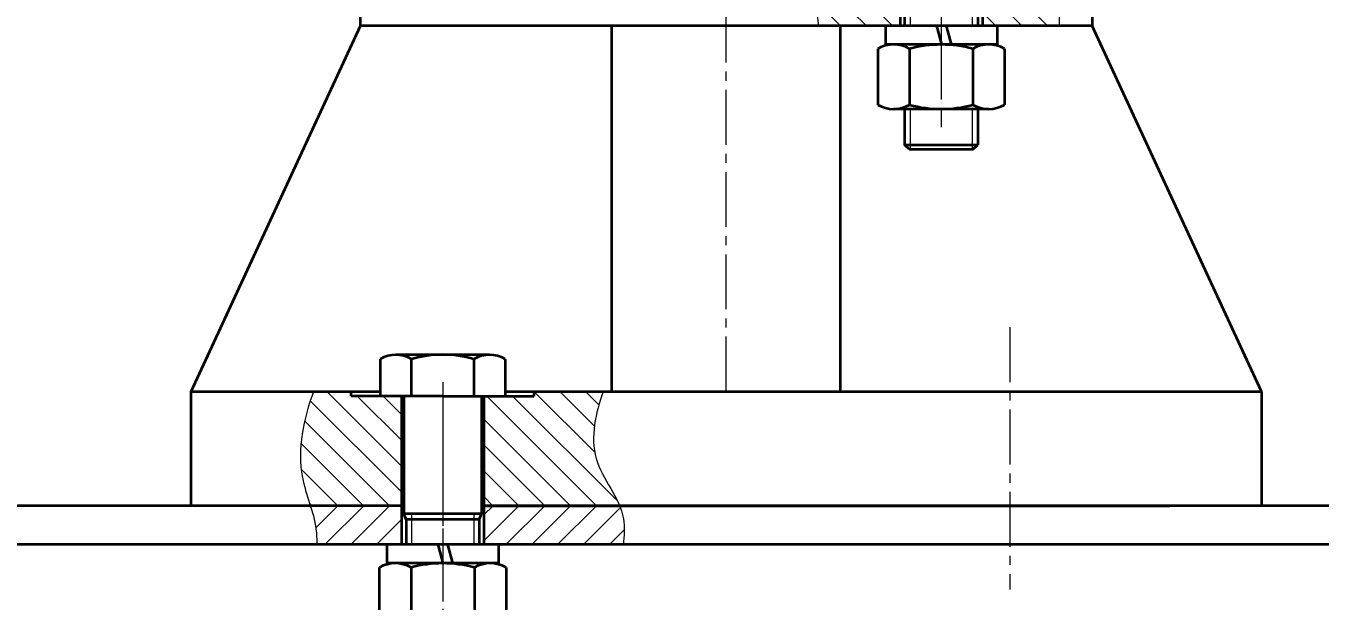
# Model space of a CAD drawing. Header units: millimetres. Extents: x -2378 to 2378, y -1682 to 1682.
# Drawn here: x -698.9 to -415.9, y 559 to 684.8 of the extents above; entities that cross this region are included whole.
import ezdxf

# ---------------------------------------------------------------- set-up
doc = ezdxf.new("R2010")
doc.units = ezdxf.units.MM
doc.linetypes.add('点画线', pattern=[18, 12, -2, 2, -2])
doc.layers.get('0').update_dxf_attribs({"lineweight": 35})
for name, color, linetype, lineweight in [('中心线层', 1, '点画线', 18), ('剖面线层', 4, 'Continuous', 18), ('尺寸线层', 3, 'Continuous', 18), ('粗实线层', 7, 'Continuous', 35), ('细实线', 7, 'Continuous', 18), ('细实线层', 7, 'Continuous', 18)]:
    doc.layers.add(name, color=color, linetype=linetype, lineweight=lineweight)
doc.styles.add('标准', font='', dxfattribs={"width": 0.667})
doc.styles.get('标准').set_extended_font_data('宋体')
doc.dimstyles.new('标准', dxfattribs={"dimscale": 4, "dimtxt": 3.5, "dimasz": 4, "dimexe": 2, "dimexo": 0, "dimtad": 1, "dimdsep": 46, "dimtxsty": '标准', "dimblk": '_CAXARROW', "dimcen": 0, "dimdle": 6, "dimazin": 2, "dimtfac": 0.707107, "dimtdec": 3, "dimtmove": 2, "dimatfit": 3, "dimfxl": 1, "dimfrac": 2, "dimtolj": 1, "dimarcsym": 1})
pattern_1 = [(135, (0, 0), (-2.828427, -2.828427), [])]

# ---------------------------------------------------------------- blocks, each defined once
blk = doc.blocks.new('*X14')
at = {"layer": '中心线层', "linetype": '点画线', "lineweight": 18}
blk.add_line((0, -3), (0, 7.1), dxfattribs=at)
at = {"layer": '粗实线层'}
for p, q in [((-12.2, 4.1), (12.2, 4.1)), ((-12.2, 0), (-12.2, 4.1)), ((-1.06, 0), (-2.16, 4.1)), ((0.92, 0.53), (-0.04, 4.1)), ((12.2, 0), (12.2, 4.1)), ((-12.2, 0), (12.2, 0)), ((1.06, 0), (0.92, 0.53))]:
    blk.add_line(p, q, dxfattribs=at)
blk = doc.blocks.new('*X15')
at = {"layer": '中心线层'}
blk.add_line((0, -4), (0, 18.1), dxfattribs=at)
at = {"layer": '粗实线层'}
for p, q in [((-13.86, 0.93), (-13.86, 13.17)), ((-10.39, 14.1), (10.39, 14.1)), ((-6.93, 0.93), (-6.93, 13.17)), ((6.93, 0.93), (6.93, 13.17)), ((13.86, 0.93), (13.86, 13.17)), ((-10.39, 0), (10.39, 0))]:
    blk.add_line(p, q, dxfattribs=at)
for centre, radius, start, end in [((-10.39, 7.17), 6.93, 60, 120), ((0, -12.22), 26.32, 74.7385, 105.2615), ((10.39, 7.17), 6.93, 60, 120), ((-10.39, 6.93), 6.93, 240, 300), ((0, 26.32), 26.32, 254.7385, 285.2615), ((10.39, 6.93), 6.93, 240, 300)]:
    blk.add_arc(centre, radius, start, end, dxfattribs=at)
blk = doc.blocks.new('*X16')
at = {"layer": '中心线层', "linetype": '点画线', "lineweight": 18}
blk.add_line((0, -3), (0, 7.1), dxfattribs=at)
at = {"layer": '粗实线层'}
for p, q in [((-12.2, 4.1), (12.2, 4.1)), ((-12.2, 0), (-12.2, 4.1)), ((-1.06, 0), (-2.16, 4.1)), ((0.92, 0.53), (-0.04, 4.1)), ((12.2, 0), (12.2, 4.1)), ((-12.2, 0), (12.2, 0)), ((1.06, 0), (0.92, 0.53))]:
    blk.add_line(p, q, dxfattribs=at)
blk = doc.blocks.new('*X17')
at = {"layer": '中心线层'}
blk.add_line((0, -4), (0, 18.1), dxfattribs=at)
at = {"layer": '粗实线层'}
for p, q in [((-13.86, 0.93), (-13.86, 13.17)), ((-10.39, 14.1), (10.39, 14.1)), ((-6.93, 0.93), (-6.93, 13.17)), ((6.93, 0.93), (6.93, 13.17)), ((13.86, 0.93), (13.86, 13.17)), ((-10.39, 0), (10.39, 0))]:
    blk.add_line(p, q, dxfattribs=at)
for centre, radius, start, end in [((-10.39, 7.17), 6.93, 60, 120), ((0, -12.22), 26.32, 74.7385, 105.2615), ((10.39, 7.17), 6.93, 60, 120), ((-10.39, 6.93), 6.93, 240, 300), ((0, 26.32), 26.32, 254.7385, 285.2615), ((10.39, 6.93), 6.93, 240, 300)]:
    blk.add_arc(centre, radius, start, end, dxfattribs=at)
blk = doc.blocks.new('*X19')
at = {"layer": '尺寸线层', "linetype": 'Continuous'}
for points in [[(-1772.44, 277.15), (-1756.44, 279.15), (-1756.44, 275.15)], [(787.56, 277.15), (771.56, 279.15), (771.56, 275.15)]]:
    blk.add_hatch(color=0, dxfattribs=at).paths.add_polyline_path(points, flags=0)
at = {"layer": '尺寸线层', "color": 0, "linetype": 'Continuous'}
for p, q in [((-1772.44, 839.34), (-1772.44, 269.15)), ((787.56, 479.84), (787.56, 269.15)), ((-1772.44, 277.15), (787.56, 277.15))]:
    blk.add_line(p, q, dxfattribs=at)
at = {"layer": '尺寸线层', "color": 0, "insert": (-492.44, 286.65), "char_height": 14, "width": 54.7134, "attachment_point": 5, "line_spacing_factor": 1.15057, "style": '标准'}
blk.add_mtext('\\T1.1;2560', dxfattribs=at)
blk = doc.blocks.new('_CAXARROW')
blk.add_hatch(color=0).paths.add_polyline_path([(0, 0), (-1, 0.125), (-1, -0.125)], flags=0)

msp = doc.modelspace()

# ---------------------------------------------------------------- hatches: boundary and pattern name
at = {"layer": '剖面线层'}
h = msp.add_hatch(dxfattribs=at)
h.set_pattern_fill('无图案', color=256, scale=4, angle=135, style=0, pattern_type=0)
h.set_pattern_definition(pattern_1)
edge = h.paths.add_edge_path(flags=0)
edge.add_line((-598.792, 579.84), (-598.792, 592.531))
edge.add_line((-598.792, 592.531), (-598.792, 603.84))
edge.add_line((-598.792, 603.84), (-594.126, 603.84))
edge.add_line((-594.126, 603.84), (-587.792, 603.84))
edge.add_line((-587.792, 603.84), (-587.792, 604.84))
edge.add_line((-587.792, 604.84), (-572.72, 604.84))
edge.add_spline(control_points=[(-572.72, 604.84), (-574.338, 600.202), (-576.549, 590.685), (-570.562, 583.346), (-569.116, 579.84)], knot_values=[0, 0, 0, 0, 14.9261376, 26.5277659, 26.5277659, 26.5277659, 26.5277659], weights=[1, 1, 1, 1, 1], degree=3, periodic=0)
edge.add_line((-569.116, 579.84), (-598.792, 579.84))
edge = h.paths.add_edge_path(flags=0)
edge.add_spline(control_points=[(-636.709, 579.84), (-637.352, 581.892), (-638.738, 585.829), (-638.974, 589.974), (-638.884, 591.983)], knot_values=[0, 0, 0, 0, 6.4342243, 12.4220421, 12.4220421, 12.4220421, 12.4220421], weights=[1, 1, 1, 1, 1], degree=3, periodic=0)
edge.add_spline(control_points=[(-638.884, 591.983), (-638.687, 596.351), (-637.524, 600.768), (-636.045, 604.84)], knot_values=[0, 0, 0, 0, 13.217685, 13.217685, 13.217685, 13.217685], weights=[1, 1, 1, 1], degree=3, periodic=0)
edge.add_line((-636.045, 604.84), (-627.792, 604.84))
edge.add_line((-627.792, 604.84), (-627.792, 603.84))
edge.add_line((-627.792, 603.84), (-621.458, 603.84))
edge.add_line((-621.458, 603.84), (-616.792, 603.84))
edge.add_line((-616.792, 603.84), (-616.792, 579.84))
edge.add_line((-616.792, 579.84), (-636.709, 579.84))

# ---------------------------------------------------------------- linework, layer by layer
for p, q in [((-616.792, 579.84), (-1201.395, 579.84)), ((787.557, 579.84), (-598.792, 579.84))]:
    msp.add_line(p, q)
at = {"layer": '中心线层'}
for p, q in [((-545.792, 604.84), (-545.792, 721.894)), ((-607.792, 598.265), (-607.792, 575.416))]:
    msp.add_line(p, q, dxfattribs=at)
at = {"layer": '中心线层', "linetype": '点画线', "lineweight": 18}
msp.add_line((-483.792, 618.874), (-483.792, 561.523), dxfattribs=at)
at = {"layer": '粗实线层'}
for p, q in [((-507.792, 757.84), (-507.792, 684.84)), ((-489.792, 757.84), (-489.792, 684.84)), ((-505.792, 657.84), (-506.792, 658.84)), ((-506.792, 658.84), (-490.792, 658.84)), ((-505.792, 657.84), (-491.792, 657.84)), ((-491.792, 657.84), (-490.792, 658.84)), ((-621.458, 611.903), (-621.458, 603.84)), ((-597.542, 612.84), (-618.041, 612.84)), ((-607.792, 612.84), (-616.292, 612.84)), ((-614.625, 603.84), (-614.625, 611.903)), ((-600.959, 611.903), (-600.959, 603.84)), ((-594.126, 611.903), (-594.126, 603.84)), ((-627.792, 603.84), (-627.792, 604.84)), ((-607.792, 603.84), (-627.792, 603.84)), ((-616.292, 603.84), (-616.292, 578.04)), ((-607.792, 603.84), (-587.792, 603.84)), ((-599.292, 603.84), (-599.292, 578.04)), ((-587.792, 603.84), (-587.792, 604.84)), ((-616.292, 593.84), (-616.292, 579.84)), ((-599.292, 593.84), (-599.292, 579.84)), ((-599.292, 578.04), (-616.292, 578.04)), ((-615.792, 576.84), (-616.292, 578.04)), ((-599.792, 576.84), (-599.292, 578.04)), ((-599.792, 576.84), (-615.792, 576.84)), ((787.557, 571.34), (-1556.343, 571.34))]:
    msp.add_line(p, q, dxfattribs=at)
at = {"layer": '粗实线层', "color": 7, "linetype": 'Continuous'}
for p, q in [((-625.792, 684.84), (-625.792, 709.84)), ((-465.792, 709.84), (-465.792, 684.84)), ((-662.792, 604.84), (-625.792, 684.84)), ((-465.792, 684.84), (-625.792, 684.84)), ((-570.792, 604.84), (-570.792, 684.84)), ((-520.792, 604.84), (-520.792, 684.84)), ((-428.792, 604.84), (-465.792, 684.84)), ((-662.792, 579.84), (-662.792, 604.84)), ((-662.792, 604.84), (-621.458, 604.84)), ((-594.126, 604.84), (-555.792, 604.84)), ((-555.792, 604.84), (-535.792, 604.84)), ((-535.792, 604.84), (-428.792, 604.84)), ((-428.792, 604.84), (-428.792, 579.84)), ((-642.792, 579.84), (-662.792, 579.84)), ((-598.792, 579.84), (-448.792, 579.84)), ((-463.792, 579.84), (-483.792, 579.84)), ((-428.792, 579.84), (-448.792, 579.84))]:
    msp.add_line(p, q, dxfattribs=at)
at = {"layer": '粗实线层'}
for centre, radius, start, end in [((-618.041, 606.148), 6.693, 59.30539, 120.69461), ((-607.792, 588.84), 24.053, 73.49642, 106.50358), ((-597.542, 606.148), 6.693, 59.30539, 120.69461)]:
    msp.add_arc(centre, radius, start, end, dxfattribs=at)
at = {"layer": '细实线'}
for points, knots in [([(-528.979, 759.84), (-530.623, 754.701), (-533.591, 741.657), (-520.917, 724.107), (-528.027, 703.742), (-526.386, 690.868), (-525.646, 684.84)], [0, 0, 0, 0, 17.1825748, 39.9544262, 61.7039137, 81.0421276, 81.0421276, 81.0421276, 81.0421276]), ([(-473.689, 749.326), (-475.493, 745.231), (-478.898, 734.391), (-472.467, 712.932), (-472.926, 695.632), (-473.035, 684.84)], [0, 0, 0, 0, 13.6665459, 33.3757685, 66.3369955, 66.3369955, 66.3369955, 66.3369955]), ([(-636.045, 604.84), (-638.204, 598.897), (-640.605, 588.105), (-635.453, 577.532), (-635.332, 572.472), (-635.329, 571.34)], [0, 0, 0, 0, 19.6869468, 31.8095461, 35.3337451, 35.3337451, 35.3337451, 35.3337451]), ([(-572.72, 604.84), (-574.338, 600.202), (-576.806, 589.579), (-567.568, 580.148), (-568.105, 573.201), (-568.349, 571.34)], [0, 0, 0, 0, 16.0044299, 31.7490966, 37.863734, 37.863734, 37.863734, 37.863734])]:
    msp.add_open_spline(points, degree=3, knots=knots, dxfattribs=at)

# ---------------------------------------------------------------- next in the draw order: wipeouts: each hides what was drawn before it
for points in [[(-510.992, 684.84), (-510.992, 682.035), (-510.992, 682.035), (-510.992, 680.74), (-510.992, 680.74), (-498.792, 680.74), (-498.792, 680.74), (-498.754, 680.74), (-498.754, 680.74), (-496.632, 680.74), (-496.632, 680.74), (-486.592, 680.74), (-486.592, 680.74), (-486.592, 682.035), (-486.592, 682.035), (-486.592, 684.84), (-486.592, 684.84), (-497.731, 684.84), (-497.731, 684.84), (-498.792, 684.84), (-498.792, 684.84), (-499.853, 684.84), (-499.853, 684.84)], [(-619.992, 571.34), (-619.992, 568.535), (-619.992, 568.535), (-619.992, 567.24), (-619.992, 567.24), (-607.792, 567.24), (-607.792, 567.24), (-607.754, 567.24), (-607.754, 567.24), (-605.632, 567.24), (-605.632, 567.24), (-595.592, 567.24), (-595.592, 567.24), (-595.592, 568.535), (-595.592, 568.535), (-595.592, 571.34), (-595.592, 571.34), (-606.731, 571.34), (-606.731, 571.34), (-607.792, 571.34), (-607.792, 571.34), (-608.853, 571.34), (-608.853, 571.34)]]:
    msp.add_wipeout(points).dxf.layer = '粗实线层'

# ---------------------------------------------------------------- next in the draw order: hatches: boundary and pattern name
at = {"layer": '剖面线层'}
h = msp.add_hatch(dxfattribs=at)
h.set_pattern_fill('无图案', color=256, scale=4, angle=135, style=0, pattern_type=0)
h.set_pattern_definition(pattern_1)
edge = h.paths.add_edge_path(flags=0)
edge.add_line((-489.792, 684.84), (-489.792, 696.656))
edge.add_line((-489.792, 696.656), (-489.792, 709.84))
edge.add_line((-489.792, 709.84), (-473.55, 709.84))
edge.add_spline(control_points=[(-473.55, 709.84), (-472.761, 701.529), (-472.951, 693.174), (-473.035, 684.84)], knot_values=[0, 0, 0, 0, 25.0179145, 25.0179145, 25.0179145, 25.0179145], weights=[1, 1, 1, 1], degree=3, periodic=0)
edge.add_line((-473.035, 684.84), (-486.592, 684.84))
edge.add_line((-486.592, 684.84), (-489.792, 684.84))
edge = h.paths.add_edge_path(flags=0)
edge.add_spline(control_points=[(-525.646, 684.84), (-526.076, 688.34), (-526.516, 691.851), (-526.692, 695.375)], knot_values=[0, 0, 0, 0, 10.5890204, 10.5890204, 10.5890204, 10.5890204], weights=[1, 1, 1, 1], degree=3, periodic=0)
edge.add_spline(control_points=[(-526.692, 695.375), (-526.819, 697.921), (-526.797, 702.733), (-525.916, 707.576), (-525.496, 709.84)], knot_values=[0, 0, 0, 0, 7.7259972, 14.5574213, 14.5574213, 14.5574213, 14.5574213], weights=[1, 1, 1, 1, 1], degree=3, periodic=0)
edge.add_line((-525.496, 709.84), (-507.792, 709.84))
edge.add_line((-507.792, 709.84), (-507.792, 684.84))
edge.add_line((-507.792, 684.84), (-510.992, 684.84))
edge.add_line((-510.992, 684.84), (-525.646, 684.84))
h = msp.add_hatch(dxfattribs=at)
h.set_pattern_fill('无图案', color=256, scale=4, angle=45, style=0, pattern_type=0)
h.set_pattern_definition([(45, (0, 0), (-2.828427, 2.828427), [])])
edge = h.paths.add_edge_path(flags=0)
edge.add_spline(control_points=[(-635.329, 571.34), (-635.278, 572.479), (-635.325, 573.742), (-635.538, 574.985), (-635.561, 575.111)], knot_values=[0, 0, 0, 0, 3.4013425, 3.7857182, 3.7857182, 3.7857182, 3.7857182], weights=[1, 1, 1, 1, 1], degree=3, periodic=0)
edge.add_spline(control_points=[(-635.561, 575.111), (-635.856, 576.711), (-636.407, 578.279), (-636.953, 579.84)], knot_values=[0, 0, 0, 0, 4.9354267, 4.9354267, 4.9354267, 4.9354267], weights=[1, 1, 1, 1], degree=3, periodic=0)
edge.add_line((-636.953, 579.84), (-616.792, 579.84))
edge.add_line((-616.792, 579.84), (-616.792, 571.34))
edge.add_line((-616.792, 571.34), (-619.992, 571.34))
edge.add_line((-619.992, 571.34), (-635.329, 571.34))
edge = h.paths.add_edge_path(flags=0)
edge.add_line((-598.792, 571.34), (-598.792, 575.04))
edge.add_line((-598.792, 575.04), (-598.792, 579.84))
edge.add_line((-598.792, 579.84), (-569.397, 579.84))
edge.add_spline(control_points=[(-569.397, 579.84), (-568.909, 578.903), (-567.754, 576.175), (-567.926, 573.235), (-568.349, 571.34)], knot_values=[0, 0, 0, 0, 3.0671307, 8.7741564, 8.7741564, 8.7741564, 8.7741564], weights=[1, 1, 1, 1, 1], degree=3, periodic=0)
edge.add_line((-568.349, 571.34), (-595.592, 571.34))
edge.add_line((-595.592, 571.34), (-598.792, 571.34))

# ---------------------------------------------------------------- next in the draw order: linework, layer by layer
at = {"layer": '粗实线层'}
for p, q in [((-506.792, 700.84), (-506.792, 684.84)), ((-490.792, 700.84), (-490.792, 684.84)), ((-616.792, 603.84), (-616.792, 571.34)), ((-598.792, 603.84), (-598.792, 571.34)), ((-615.792, 576.84), (-615.792, 571.34)), ((-599.792, 576.84), (-599.792, 571.34))]:
    msp.add_line(p, q, dxfattribs=at)
at = {"layer": '细实线层'}
for p, q in [((-505.592, 702.04), (-505.592, 684.84)), ((-491.992, 702.04), (-491.992, 684.84)), ((-614.592, 578.04), (-614.592, 571.34)), ((-600.992, 578.04), (-600.992, 571.34))]:
    msp.add_line(p, q, dxfattribs=at)

# ---------------------------------------------------------------- next in the draw order: block references
at = {"layer": '粗实线层', "rotation": 180}
for name, p in [('*X16', (-498.792, 684.84)), ('*X14', (-607.792, 571.34))]:
    msp.add_blockref(name, p, dxfattribs=at)

# ---------------------------------------------------------------- next in the draw order: wipeouts: each hides what was drawn before it
for points in [[(-512.648, 679.812), (-512.648, 672.275), (-512.648, 672.275), (-512.648, 667.569), (-512.648, 667.569), (-512.543, 667.509), (-512.437, 667.451), (-512.329, 667.396), (-512.221, 667.342), (-512.112, 667.29), (-512.002, 667.239), (-511.891, 667.191), (-511.779, 667.145), (-511.667, 667.101), (-511.554, 667.058), (-511.44, 667.018), (-511.325, 666.98), (-511.21, 666.943), (-511.094, 666.909), (-510.977, 666.877), (-510.86, 666.846), (-510.743, 666.818), (-510.625, 666.792), (-510.506, 666.768), (-510.387, 666.746), (-510.268, 666.726), (-510.148, 666.708), (-510.028, 666.692), (-509.908, 666.678), (-509.788, 666.667), (-509.667, 666.657), (-509.547, 666.65), (-509.426, 666.645), (-509.305, 666.641), (-509.184, 666.64), (-509.184, 666.64), (-498.792, 666.64), (-498.792, 666.64), (-488.399, 666.64), (-488.399, 666.64), (-488.279, 666.641), (-488.158, 666.645), (-488.037, 666.65), (-487.916, 666.657), (-487.796, 666.667), (-487.675, 666.678), (-487.555, 666.692), (-487.435, 666.708), (-487.316, 666.726), (-487.196, 666.746), (-487.077, 666.768), (-486.959, 666.792), (-486.841, 666.818), (-486.723, 666.846), (-486.606, 666.877), (-486.49, 666.909), (-486.374, 666.943), (-486.259, 666.98), (-486.144, 667.018), (-486.03, 667.058), (-485.917, 667.101), (-485.804, 667.145), (-485.692, 667.191), (-485.581, 667.239), (-485.471, 667.29), (-485.362, 667.342), (-485.254, 667.396), (-485.147, 667.451), (-485.041, 667.509), (-484.935, 667.569), (-484.935, 667.569), (-484.935, 672.275), (-484.935, 672.275), (-484.935, 679.812), (-484.935, 679.812), (-485.041, 679.872), (-485.147, 679.929), (-485.254, 679.985), (-485.362, 680.039), (-485.471, 680.091), (-485.581, 680.141), (-485.692, 680.19), (-485.804, 680.236), (-485.917, 680.28), (-486.03, 680.323), (-486.144, 680.363), (-486.259, 680.401), (-486.374, 680.438), (-486.49, 680.472), (-486.606, 680.504), (-486.723, 680.535), (-486.841, 680.563), (-486.959, 680.589), (-487.077, 680.613), (-487.196, 680.635), (-487.316, 680.655), (-487.435, 680.673), (-487.555, 680.689), (-487.675, 680.702), (-487.796, 680.714), (-487.916, 680.724), (-488.037, 680.731), (-488.158, 680.736), (-488.279, 680.739), (-488.399, 680.74), (-488.399, 680.74), (-498.792, 680.74), (-498.792, 680.74), (-509.184, 680.74), (-509.184, 680.74), (-509.305, 680.739), (-509.426, 680.736), (-509.547, 680.731), (-509.667, 680.724), (-509.788, 680.714), (-509.908, 680.702), (-510.028, 680.689), (-510.148, 680.673), (-510.268, 680.655), (-510.387, 680.635), (-510.506, 680.613), (-510.625, 680.589), (-510.743, 680.563), (-510.86, 680.535), (-510.977, 680.504), (-511.094, 680.472), (-511.21, 680.438), (-511.325, 680.401), (-511.44, 680.363), (-511.554, 680.323), (-511.667, 680.28), (-511.779, 680.236), (-511.891, 680.19), (-512.002, 680.141), (-512.112, 680.091), (-512.221, 680.039), (-512.329, 679.985), (-512.437, 679.929), (-512.543, 679.872)], [(-621.648, 566.312), (-621.648, 558.775), (-621.648, 558.775), (-621.648, 554.069), (-621.648, 554.069), (-621.543, 554.009), (-621.437, 553.951), (-621.329, 553.896), (-621.221, 553.842), (-621.112, 553.79), (-621.002, 553.739), (-620.891, 553.691), (-620.779, 553.645), (-620.667, 553.601), (-620.554, 553.558), (-620.44, 553.518), (-620.325, 553.48), (-620.21, 553.443), (-620.094, 553.409), (-619.977, 553.377), (-619.86, 553.346), (-619.743, 553.318), (-619.625, 553.292), (-619.506, 553.268), (-619.387, 553.246), (-619.268, 553.226), (-619.148, 553.208), (-619.028, 553.192), (-618.908, 553.178), (-618.788, 553.167), (-618.667, 553.157), (-618.547, 553.15), (-618.426, 553.145), (-618.305, 553.141), (-618.184, 553.14), (-618.184, 553.14), (-607.792, 553.14), (-607.792, 553.14), (-597.399, 553.14), (-597.399, 553.14), (-597.279, 553.141), (-597.158, 553.145), (-597.037, 553.15), (-596.916, 553.157), (-596.796, 553.167), (-596.675, 553.178), (-596.555, 553.192), (-596.435, 553.208), (-596.316, 553.226), (-596.196, 553.246), (-596.077, 553.268), (-595.959, 553.292), (-595.841, 553.318), (-595.723, 553.346), (-595.606, 553.377), (-595.49, 553.409), (-595.374, 553.443), (-595.259, 553.48), (-595.144, 553.518), (-595.03, 553.558), (-594.917, 553.601), (-594.804, 553.645), (-594.692, 553.691), (-594.581, 553.739), (-594.471, 553.79), (-594.362, 553.842), (-594.254, 553.896), (-594.147, 553.951), (-594.041, 554.009), (-593.935, 554.069), (-593.935, 554.069), (-593.935, 558.775), (-593.935, 558.775), (-593.935, 566.312), (-593.935, 566.312), (-594.041, 566.372), (-594.147, 566.429), (-594.254, 566.485), (-594.362, 566.539), (-594.471, 566.591), (-594.581, 566.641), (-594.692, 566.69), (-594.804, 566.736), (-594.917, 566.78), (-595.03, 566.823), (-595.144, 566.863), (-595.259, 566.901), (-595.374, 566.938), (-595.49, 566.972), (-595.606, 567.004), (-595.723, 567.035), (-595.841, 567.063), (-595.959, 567.089), (-596.077, 567.113), (-596.196, 567.135), (-596.316, 567.155), (-596.435, 567.173), (-596.555, 567.189), (-596.675, 567.202), (-596.796, 567.214), (-596.916, 567.224), (-597.037, 567.231), (-597.158, 567.236), (-597.279, 567.239), (-597.399, 567.24), (-597.399, 567.24), (-607.792, 567.24), (-607.792, 567.24), (-618.184, 567.24), (-618.184, 567.24), (-618.305, 567.239), (-618.426, 567.236), (-618.547, 567.231), (-618.667, 567.224), (-618.788, 567.214), (-618.908, 567.202), (-619.028, 567.189), (-619.148, 567.173), (-619.268, 567.155), (-619.387, 567.135), (-619.506, 567.113), (-619.625, 567.089), (-619.743, 567.063), (-619.86, 567.035), (-619.977, 567.004), (-620.094, 566.972), (-620.21, 566.938), (-620.325, 566.901), (-620.44, 566.863), (-620.554, 566.823), (-620.667, 566.78), (-620.779, 566.736), (-620.891, 566.69), (-621.002, 566.641), (-621.112, 566.591), (-621.221, 566.539), (-621.329, 566.485), (-621.437, 566.429), (-621.543, 566.372)]]:
    msp.add_wipeout(points).dxf.layer = '粗实线层'

# ---------------------------------------------------------------- next in the draw order: linework, layer by layer
at = {"layer": '中心线层', "linetype": '点画线', "lineweight": 18}
for p, q in [((-498.792, 770.84), (-498.792, 663.84)), ((-607.792, 606.84), (-607.792, 544.84))]:
    msp.add_line(p, q, dxfattribs=at)
at = {"layer": '粗实线层'}
for p, q in [((-506.792, 666.64), (-506.792, 658.84)), ((-490.792, 666.64), (-490.792, 658.84))]:
    msp.add_line(p, q, dxfattribs=at)
at = {"layer": '细实线层'}
for p, q in [((-505.592, 666.64), (-505.592, 657.84)), ((-491.992, 666.64), (-491.992, 657.84))]:
    msp.add_line(p, q, dxfattribs=at)

# ---------------------------------------------------------------- next in the draw order: block references
at = {"layer": '粗实线层', "rotation": 180}
for name, p in [('*X17', (-498.792, 680.74)), ('*X15', (-607.792, 567.24))]:
    msp.add_blockref(name, p, dxfattribs=at)

# ---------------------------------------------------------------- next in the draw order: dimensions: what is measured, and where the dimension line sits
at = {"layer": '尺寸线层'}
dim = msp.add_linear_dim(base=(787.557, 277.153), p1=(-1772.444, 839.34), p2=(787.557, 479.84), angle=180, dimstyle='标准', override={"dimsah": 1, "dimtfac": 1, "dimtfill": 1, "dimtzin": 8}, dxfattribs=at)
dim.commit()
dim.dimension.update_dxf_attribs({"geometry": '*X19', "text_midpoint": (-492.444, 277.153)})

doc.saveas('drawing.dxf')
